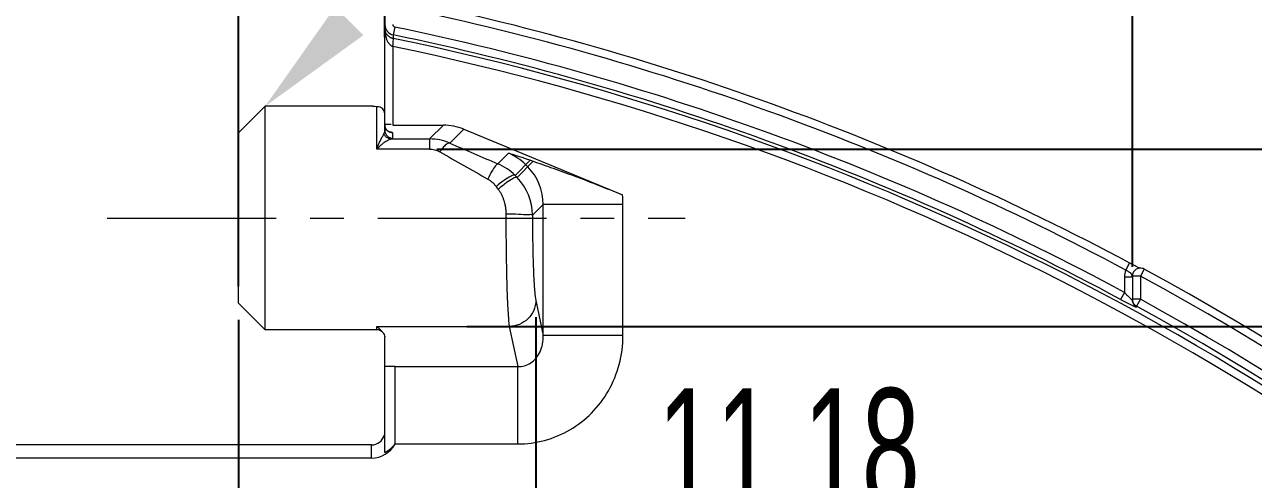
# Model space of a CAD drawing. Header units: millimetres. Extents: x 5536 to 6151, y 463 to 893.
# Drawn here: x 5746.12 to 5792.3, y 732.17 to 749.27 of the extents above; entities that cross this region are included whole.
import ezdxf

# ---------------------------------------------------------------- set-up
doc = ezdxf.new("R2010")
doc.units = ezdxf.units.MM
doc.header["$LTSCALE"] = 0.2
doc.linetypes.add('CENTER', pattern=[50.8, 31.75, -6.35, 6.35, -6.35])
doc.layers.get('0').update_dxf_attribs({"lineweight": 18})
doc.layers.add('poumianxian', color=2, linetype='Continuous', lineweight=18)
doc.layers.add('图层1', color=1, linetype='CENTER', lineweight=18)
doc.styles.add('標準', font='', dxfattribs={"width": 0.667})
doc.styles.get('標準').set_extended_font_data('pmingliu')
doc.dimstyles.new('11111111111', dxfattribs={"dimtxt": 4.5, "dimasz": 4.5, "dimexe": 1.25, "dimexo": 0.625, "dimtad": 1, "dimtoh": 1, "dimdsep": 46, "dimtxsty": '標準', "dimblk": '_CAXARROW', "dimcen": 0, "dimdle": 9, "dimclrd": 6, "dimclre": 6, "dimclrt": 2, "dimadec": 0, "dimazin": 0, "dimtfac": 0.707107, "dimtofl": 0, "dimtmove": 2, "dimatfit": 3, "dimfxl": 0, "dimfrac": 2, "dimtolj": 1, "dimarcsym": 0})
doc.dimstyles.new('222222', dxfattribs={"dimtxt": 4.5, "dimasz": 4.5, "dimexe": 1.25, "dimexo": 0.625, "dimtad": 1, "dimdsep": 46, "dimtxsty": '標準', "dimblk": '_CAXARROW', "dimcen": 0, "dimdle": 9, "dimclrd": 6, "dimclre": 6, "dimclrt": 2, "dimadec": 0, "dimazin": 0, "dimtfac": 0.707107, "dimtofl": 0, "dimtmove": 2, "dimatfit": 3, "dimfxl": 0, "dimfrac": 2, "dimtolj": 1, "dimarcsym": 0})
doc.dimstyles.new('ISO-25', dxfattribs={"dimtxt": 2.5, "dimasz": 2.5, "dimexe": 1.25, "dimexo": 0.625, "dimtad": 1, "dimdsep": 46, "dimtxsty": 'Standard', "dimblk": '_CAXARROW', "dimcen": 0, "dimdle": 5, "dimclrd": 4, "dimclre": 4, "dimclrt": 3, "dimadec": 0, "dimazin": 0, "dimtfac": 0.707107, "dimtofl": 0, "dimtmove": 2, "dimatfit": 3, "dimfxl": 0, "dimfrac": 2, "dimarcsym": 0})
doc.dimstyles.new('zhijing', dxfattribs={"dimtxt": 4.5, "dimasz": 4.5, "dimexe": 1.25, "dimexo": 0.625, "dimtad": 1, "dimtoh": 1, "dimdsep": 46, "dimtxsty": '標準', "dimblk": '_CAXARROW', "dimcen": 0, "dimdle": 9, "dimclrd": 6, "dimclre": 6, "dimclrt": 2, "dimadec": 0, "dimazin": 0, "dimtfac": 0.707107, "dimtofl": 0, "dimtmove": 2, "dimatfit": 3, "dimfxl": 0, "dimfrac": 2, "dimtolj": 1, "dimarcsym": 0})

# ---------------------------------------------------------------- blocks, each defined once
blk = doc.blocks.new('*X4')
at = {"layer": 'poumianxian'}
blk.add_hatch(color=6, dxfattribs=at).paths.add_polyline_path([(5815.182, 723.919), (5816.22, 722.836), (5812.452, 720.263)], flags=0)
at = {"layer": 'poumianxian', "color": 6, "lineweight": -2}
blk.add_line((5838.466, 745.204), (5815.701, 723.377), dxfattribs=at)
at = {"layer": 'poumianxian', "insert": (5828.219, 739.866), "char_height": 4.5, "width": 64.97647, "attachment_point": 5, "rotation": 43.7937, "style": '標準'}
blk.add_mtext('\\T1.004;%%C201.68%%P0.5', dxfattribs=at)
blk = doc.blocks.new('_CAXARROW')
blk.add_hatch(color=0).paths.add_polyline_path([(0, 0), (-1, 0.125), (-1, -0.125)], flags=0)
blk = doc.blocks.new('*X9')
at = {"layer": 'poumianxian'}
blk.add_hatch(color=6, dxfattribs=at).paths.add_polyline_path([(5739.742, 721.849), (5738.251, 721.677), (5739.512, 717.292)], flags=0)
at = {"layer": 'poumianxian', "color": 6, "lineweight": -2}
for p, q in [((5723.694, 741.911), (5736.674, 741.911)), ((5736.674, 741.911), (5738.997, 721.763))]:
    blk.add_line(p, q, dxfattribs=at)
at = {"layer": 'poumianxian', "color": 2, "insert": (5729.871, 745.07), "char_height": 4.5, "width": 39.38568, "attachment_point": 5, "style": '標準'}
blk.add_mtext('\\T1.004;2X%%C2.6', dxfattribs=at)
blk = doc.blocks.new('*X33')
at = {"layer": 'poumianxian'}
for points in [[(5749.661, 773.429), (5749.661, 771.929), (5754.161, 772.679)], [(5764.161, 773.429), (5764.161, 771.929), (5759.661, 772.679)]]:
    blk.add_hatch(color=6, dxfattribs=at).paths.add_polyline_path(points, flags=0)
at = {"layer": 'poumianxian', "color": 6, "lineweight": -2}
for p, q in [((5754.161, 745.826), (5754.161, 773.929)), ((5759.661, 748.799), (5759.661, 773.929)), ((5749.661, 772.679), (5745.161, 772.679)), ((5764.161, 772.679), (5774.758, 772.679))]:
    blk.add_line(p, q, dxfattribs=at)
at = {"layer": 'poumianxian', "color": 2, "insert": (5771.709, 775.852), "char_height": 4.5, "width": 14.53326, "attachment_point": 5, "style": '標準'}
blk.add_mtext('\\T1.004;5.5', dxfattribs=at)
blk = doc.blocks.new('*X36')
at = {"layer": 'poumianxian'}
for points in [[(5758.661, 730.941), (5758.661, 729.441), (5754.161, 730.191)], [(5760.838, 730.941), (5760.838, 729.441), (5765.338, 730.191)]]:
    blk.add_hatch(color=6, dxfattribs=at).paths.add_polyline_path(points, flags=0)
at = {"layer": 'poumianxian', "color": 6, "lineweight": -2}
for p, q in [((5754.161, 738.176), (5754.161, 728.941)), ((5765.338, 738.271), (5765.338, 728.941)), ((5758.661, 730.191), (5760.838, 730.191)), ((5765.338, 730.191), (5779.848, 730.191))]:
    blk.add_line(p, q, dxfattribs=at)
at = {"layer": 'poumianxian', "color": 2, "insert": (5774.843, 733.321), "char_height": 4.5, "width": 26.26613, "attachment_point": 5, "style": '標準'}
blk.add_mtext('\\T1.004;11.18', dxfattribs=at)
blk = doc.blocks.new('*X37')
at = {"layer": 'poumianxian'}
for points in [[(5805.644, 749.093), (5807.144, 749.093), (5806.394, 744.593)], [(5805.644, 733.426), (5807.144, 733.426), (5806.394, 737.926)]]:
    blk.add_hatch(color=6, dxfattribs=at).paths.add_polyline_path(points, flags=0)
at = {"layer": 'poumianxian', "color": 6, "lineweight": -2}
for p, q in [((5806.394, 749.093), (5806.394, 769.1)), ((5761.618, 744.593), (5807.644, 744.593)), ((5762.745, 737.926), (5807.644, 737.926)), ((5806.394, 733.426), (5806.394, 728.926))]:
    blk.add_line(p, q, dxfattribs=at)
at = {"layer": 'poumianxian', "color": 2, "insert": (5803.156, 761.347), "char_height": 4.5, "width": 42.76237, "attachment_point": 5, "rotation": 90, "style": '標準'}
blk.add_mtext('\\T1.004;6.67%%P0.1', dxfattribs=at)
blk = doc.blocks.new('*X38')
at = {"layer": 'poumianxian'}
for points in [[(5744.161, 759.1), (5744.161, 757.6), (5739.661, 758.35)], [(5749.661, 759.1), (5749.661, 757.6), (5754.161, 758.35)]]:
    blk.add_hatch(color=6, dxfattribs=at).paths.add_polyline_path(points, flags=0)
at = {"layer": 'poumianxian', "color": 6, "lineweight": -2}
for p, q in [((5739.661, 743.17), (5739.661, 759.6)), ((5754.161, 739.426), (5754.161, 759.6)), ((5749.661, 758.35), (5744.161, 758.35))]:
    blk.add_line(p, q, dxfattribs=at)
at = {"layer": 'poumianxian', "color": 2, "insert": (5747.355, 761.523), "char_height": 4.5, "width": 19.86393, "attachment_point": 5, "style": '標準'}
blk.add_mtext('\\T1.004;14.5', dxfattribs=at)
blk = doc.blocks.new('*X44')
at = {"color": 2, "char_height": 4.5, "attachment_point": 1, "style": '標準'}
for s, insert, width in [('\\T1.004;{\\H0.7x; +0.5}', (5741.524, 796.589), 23.95734), ('\\T1.004;96.19', (5732.152, 794.271), 61.44538), ('\\T1.004;{\\H0.7x;  0}', (5741.524, 791.972), 23.95734)]:
    blk.add_mtext(s, dxfattribs=dict(at, insert=insert, width=width))
blk = doc.blocks.new('*X43')
at = {"layer": 'poumianxian'}
for points in [[(5696.067, 788.628), (5696.067, 787.128), (5691.567, 787.878)], [(5783.254, 788.628), (5783.254, 787.128), (5787.754, 787.878)]]:
    blk.add_hatch(color=6, dxfattribs=at).paths.add_polyline_path(points, flags=0)
at = {"layer": 'poumianxian', "color": 6, "lineweight": -2}
for p, q in [((5691.567, 740.171), (5691.567, 789.128)), ((5787.754, 740.171), (5787.754, 789.128)), ((5783.254, 787.878), (5696.067, 787.878))]:
    blk.add_line(p, q, dxfattribs=at)
at = {"layer": 'poumianxian', "color": 2}
blk.add_blockref('*X44', (0, 0), dxfattribs=at)
blk = doc.blocks.new('*X78')
at = {"layer": 'poumianxian'}
blk.add_hatch(color=6, dxfattribs=at).paths.add_polyline_path([(5827.51, 710.522), (5828.348, 709.277), (5824.196, 707.386)], flags=0)
at = {"layer": 'poumianxian', "color": 6, "lineweight": -2}
blk.add_line((5850.063, 724.801), (5827.929, 709.899), dxfattribs=at)
at = {"layer": 'poumianxian', "color": 2, "insert": (5839.054, 721.293), "char_height": 4.5, "width": 64.97647, "attachment_point": 5, "rotation": 33.95, "style": '標準'}
blk.add_mtext('\\T1.004;%%C203.82%%P0.5', dxfattribs=at)

msp = doc.modelspace()

# ---------------------------------------------------------------- hatches: boundary and pattern name
at = {"layer": 'poumianxian'}
msp.add_hatch(color=6, dxfattribs=at).paths.add_polyline_path([(5758.857, 748.875), (5755.161, 746.201), (5757.79, 749.929)], flags=0)

# ---------------------------------------------------------------- linework, layer by layer
for p, q in [((5759.661, 749.114), (5759.661, 749.975)), ((5759.661, 745.274), (5759.661, 749.114)), ((5760.041, 749.176), (5759.98, 748.883)), ((5759.98, 748.883), (5759.98, 748.753)), ((5759.961, 748.451), (5759.961, 745.492)), ((5754.161, 745.201), (5755.161, 746.201)), ((5755.161, 737.801), (5755.161, 746.201)), ((5759.21, 746.201), (5755.161, 746.201)), ((5759.361, 744.593), (5759.361, 746.186)), ((5759.961, 745.492), (5761.861, 745.492)), ((5761.344, 744.975), (5761.861, 745.492)), ((5754.161, 738.801), (5754.161, 745.201)), ((5759.896, 744.975), (5761.344, 744.975)), ((5759.961, 745.001), (5759.961, 745.201)), ((5761.344, 744.975), (5761.344, 744.593)), ((5762.104, 744.819), (5762.626, 745.34)), ((5762.626, 745.34), (5768.598, 742.868)), ((5761.344, 744.593), (5759.361, 744.593)), ((5764.308, 744.437), (5763.911, 744.04)), ((5765.123, 744.172), (5764.555, 743.603)), ((5765.238, 744.133), (5764.63, 743.525)), ((5765.033, 743.928), (5764.956, 744.005)), ((5764.555, 743.603), (5764.63, 743.525)), ((5763.85, 743.178), (5763.925, 743.076)), ((5765.614, 742.513), (5765.21, 742.108)), ((5765.614, 737.579), (5765.614, 742.513)), ((5768.61, 742.512), (5765.614, 742.512)), ((5768.61, 737.579), (5768.61, 742.512)), ((5787.512, 740.044), (5787.652, 740.306)), ((5787.699, 740.284), (5787.653, 740.309)), ((5787.754, 740.255), (5787.699, 740.284)), ((5787.806, 740.228), (5787.754, 740.255)), ((5787.754, 739.818), (5787.754, 738.945)), ((5788.054, 739.818), (5787.756, 739.818)), ((5787.855, 740.203), (5787.806, 740.228)), ((5787.901, 740.18), (5787.855, 740.203)), ((5787.943, 740.159), (5787.901, 740.18)), ((5787.97, 740.146), (5787.943, 740.159)), ((5787.994, 740.134), (5787.97, 740.146)), ((5788.017, 740.123), (5787.994, 740.134)), ((5788.197, 740.081), (5788.054, 739.818)), ((5788.054, 739.818), (5788.054, 738.945)), ((5787.454, 739.788), (5787.454, 739.205)), ((5787.454, 739.788), (5787.748, 739.788)), ((5765.338, 738.896), (5765.614, 737.579)), ((5787.454, 739.205), (5787.312, 738.942)), ((5788.054, 738.945), (5787.759, 738.945)), ((5788.054, 738.945), (5787.914, 738.689)), ((5754.161, 738.801), (5755.161, 737.801)), ((5787.911, 738.683), (5787.911, 738.658)), ((5759.361, 737.801), (5755.161, 737.801)), ((5759.361, 737.801), (5759.361, 737.926)), ((5759.361, 737.926), (5764.339, 737.926)), ((5759.661, 733.181), (5759.661, 737.535)), ((5764.339, 737.926), (5764.655, 736.419)), ((5768.61, 737.579), (5765.614, 737.579)), ((5760.046, 733.508), (5760.046, 736.419)), ((5760.046, 736.419), (5764.655, 736.419)), ((5764.656, 733.508), (5764.656, 736.419)), ((5759.161, 733.474), (5720.161, 733.474)), ((5759.161, 732.974), (5759.161, 733.474)), ((5760.046, 733.508), (5764.656, 733.508)), ((5759.161, 732.974), (5720.161, 732.974))]:
    msp.add_line(p, q)
msp.add_lwpolyline([(5759.834, 745.233), (5759.838, 745.232), (5759.847, 745.231), (5759.85, 745.23), (5759.848, 745.231), (5759.837, 745.234), (5759.818, 745.242), (5759.794, 745.256), (5759.766, 745.276), (5759.737, 745.303), (5759.708, 745.34), (5759.685, 745.382), (5759.669, 745.429), (5759.661, 745.48), (5759.661, 745.5)])
for centre, radius, start, end in [((5739.661, 650.474), 101.551, 61.88767, 78.46888), ((5739.661, 650.474), 101.851, 61.88763, 78.46888), ((5760.91, 749.113), 1.249, 179.9741, 185.9214), ((5760.061, 749.274), 0.399, 180.006, 258.3366), ((5760.061, 749.274), 0.1, 179.9753, 258.2913), ((5739.661, 650.474), 100.785, 61.69173, 78.3337), ((5739.661, 650.474), 100.485, 61.69173, 78.3337), ((5739.661, 650.474), 100.358, 48.65438, 78.31874), ((5739.661, 650.474), 100.058, 48.65035, 78.29445), ((5744.296, 595.665), 151.273, 84.23674, 84.33985), ((5759.361, 745.901), 0.3, 360, 65.2575), ((5759.956, 745.5), 0.296, 180.059, 190.1937), ((5759.967, 745.502), 0.306, 190.155, 204.5614), ((5759.332, 745.301), 0.328, 357.3213, 0.0113), ((5759.96, 745.301), 0.3, 180.041, 270.041), ((5759.923, 744.779), 0.197, 97.8706, 101.6327), ((5761.341, 743.03), 1.945, 66.9022, 89.9334), ((5849.225, 897.013), 175.841, 240.15736, 240.8337), ((5840.587, 924.368), 195.953, 246.38941, 246.96464), ((5743.301, 678.368), 69.328, 71.65273, 72.36165), ((5763.555, 742.603), 1.982, 45.0147, 67.6949), ((5763.141, 742.212), 1.983, 44.5262, 67.1487), ((5760.704, 730.899), 13.989, 71.0865, 71.5817), ((5763.189, 742.108), 2.021, 0.0055, 44.5246), ((5763.625, 742.523), 1.989, 359.6959, 44.9453), ((5763.571, 742.512), 5.039, 0.007, 4.0588), ((5739.661, 650.474), 101.608, 285.36306, 61.55753), ((5739.661, 650.474), 101.908, 285.36306, 61.55753), ((5788.058, 739.787), 0.604, 154.8545, 179.9748), ((5739.661, 650.474), 100.842, 285.48267, 61.32151), ((5788.052, 738.945), 0.297, 180.019, 186.903), ((5788.052, 738.916), 0.297, 180.0193, 241.3978), ((5739.661, 650.474), 100.543, 285.48267, 61.32151), ((5759.361, 737.501), 0.3, 34.6459, 90), ((5759.119, 737.336), 0.593, 34.4593, 38.0454), ((5760.065, 713.336), 23.083, 90.0474, 91.0035), ((5759.161, 733.974), 0.5, 270, 345.0572), ((5759.161, 733.974), 1, 270, 332.2719)]:
    msp.add_arc(centre, radius, start, end)
for centre, major_axis, ratio, start_param, end_param in [((5759.961, 745.508), (-0.3, 0), 0.052408, 4.906466, 6.283185), ((5761.855, 743.489), (1.418, 1.418), 0.997265, 0.392014, 0.784029)]:
    msp.add_ellipse(centre, major_axis=major_axis, ratio=ratio, start_param=start_param, end_param=end_param)
for points, knots in [([(5759.661, 749.114), (5759.661, 749.095), (5759.664, 749.059), (5759.675, 749.013), (5759.685, 748.987), (5759.69, 748.977)], [0, 0, 0, 0, 18957.924692, 36373.257584, 47292.150813, 47292.150813, 47292.150813, 47292.150813]), ([(5759.667, 748.984), (5759.669, 748.965), (5759.675, 748.919), (5759.685, 748.865), (5759.694, 748.831), (5759.696, 748.823)], [0, 0, 0, 0, 16875.003885, 40077.148892, 47292.583093, 47292.583093, 47292.583093, 47292.583093]), ([(5759.69, 748.977), (5759.692, 748.972), (5759.7, 748.953), (5759.718, 748.923), (5759.744, 748.888), (5759.773, 748.858), (5759.803, 748.832), (5759.835, 748.81), (5759.867, 748.791), (5759.901, 748.776), (5759.939, 748.762), (5759.966, 748.756), (5759.98, 748.753)], [0, 0, 0, 0, 5740.386637, 22298.368684, 38092.14585, 53282.213049, 67860.276444, 81827.231995, 95209.07433, 108526.489251, 122798.098959, 138570.648425, 138570.648425, 138570.648425, 138570.648425]), ([(5759.696, 748.823), (5759.7, 748.808), (5759.71, 748.771), (5759.729, 748.717), (5759.752, 748.662), (5759.775, 748.619), (5759.791, 748.595), (5759.797, 748.586)], [0, 0, 0, 0, 13489.616915, 32113.335378, 48990.722373, 64208.129013, 73473.50965, 73473.50965, 73473.50965, 73473.50965]), ([(5759.797, 748.586), (5759.8, 748.582), (5759.811, 748.566), (5759.831, 748.54), (5759.859, 748.511), (5759.889, 748.487), (5759.923, 748.466), (5759.948, 748.456), (5759.961, 748.452)], [0, 0, 0, 0, 6173.233193, 23368.307685, 39093.80788, 54357.860234, 70029.410014, 86214.553902, 86214.553902, 86214.553902, 86214.553902]), ([(5759.961, 748.451), (5759.966, 748.499), (5759.978, 748.588), (5759.98, 748.678), (5759.993, 748.743), (5759.98, 748.753)], [0, 0, 0, 0, 22775.610975, 39853.505439, 47295.78843, 47295.78843, 47295.78843, 47295.78843]), ([(5759.961, 745.201), (5759.909, 745.201), (5759.804, 745.228), (5759.72, 745.312), (5759.692, 745.366), (5759.688, 745.375)], [0, 0, 0, 0, 21728.087626, 43443.283888, 47303.985801, 47303.985801, 47303.985801, 47303.985801]), ([(5759.361, 744.593), (5759.379, 744.64), (5759.413, 744.725), (5759.464, 744.841), (5759.508, 744.937), (5759.546, 745.015), (5759.579, 745.077), (5759.605, 745.127), (5759.621, 745.155), (5759.628, 745.168)], [0, 0, 0, 0, 23572.261593, 43301.201718, 59697.567508, 73218.842649, 84185.272125, 92884.133803, 99673.64235, 99673.64235, 99673.64235, 99673.64235]), ([(5759.361, 744.593), (5759.397, 744.632), (5759.466, 744.701), (5759.567, 744.789), (5759.655, 744.857), (5759.732, 744.908), (5759.796, 744.942), (5759.845, 744.963), (5759.873, 744.971), (5759.883, 744.973)], [0, 0, 0, 0, 24284.240409, 44651.915376, 61539.735462, 75369.62087, 86449.414955, 95078.012578, 99676.391535, 99676.391535, 99676.391535, 99676.391535]), ([(5759.628, 745.168), (5759.632, 745.175), (5759.64, 745.191), (5759.649, 745.215), (5759.656, 745.242), (5759.659, 745.266), (5759.66, 745.28), (5759.66, 745.285)], [0, 0, 0, 0, 15088.122086, 30788.814251, 47219.19565, 64492.352643, 73490.204098, 73490.204098, 73490.204098, 73490.204098]), ([(5759.896, 744.975), (5759.858, 744.975), (5759.78, 744.993), (5759.684, 745.063), (5759.642, 745.131), (5759.628, 745.168)], [0, 0, 0, 0, 15528.195447, 31296.976927, 47304.666956, 47304.666956, 47304.666956, 47304.666956]), ([(5759.961, 745.201), (5759.961, 745.209), (5759.935, 745.219), (5759.911, 745.224), (5759.884, 745.229), (5759.86, 745.233), (5759.842, 745.235), (5759.833, 745.236), (5759.833, 745.236)], [0, 0, 0, 0, 16700.493792, 38878.21069, 52962.537764, 68768.551693, 85913.559929, 86236.352997, 86236.352997, 86236.352997, 86236.352997]), ([(5759.896, 744.975), (5759.903, 744.976), (5759.917, 744.979), (5759.938, 744.985), (5759.961, 744.991), (5759.961, 745.001)], [0, 0, 0, 0, 15043.978428, 27443.648396, 47306.836715, 47306.836715, 47306.836715, 47306.836715]), ([(5761.344, 744.593), (5761.408, 744.593), (5761.541, 744.575), (5761.664, 744.523), (5761.723, 744.489)], [0, 0, 0, 0, 16521.023939, 33872.41215, 33872.41215, 33872.41215, 33872.41215]), ([(5762.104, 744.819), (5762.069, 744.825), (5761.973, 744.784), (5761.851, 744.665), (5761.767, 744.555), (5761.723, 744.49)], [0, 0, 0, 0, 9945.930779, 25756.096296, 47324.008305, 47324.008305, 47324.008305, 47324.008305]), ([(5763.911, 744.04), (5763.873, 744.038), (5763.79, 743.925), (5763.668, 743.747), (5763.579, 743.569), (5763.529, 743.467)], [0, 0, 0, 0, 7856.884722, 24307.504754, 47341.905184, 47341.905184, 47341.905184, 47341.905184]), ([(5765.238, 744.133), (5765.456, 744.059), (5765.94, 743.892), (5766.733, 743.604), (5767.636, 743.259), (5768.271, 743.003), (5768.598, 742.868)], [0, 0, 0, 0, 11568.034277, 25705.951906, 42377.994358, 60121.90328, 60121.90328, 60121.90328, 60121.90328]), ([(5764.555, 743.603), (5764.51, 743.625), (5764.351, 743.556), (5764.129, 743.416), (5763.948, 743.266), (5763.85, 743.178)], [0, 0, 0, 0, 8468.585098, 25005.152748, 47347.365525, 47347.365525, 47347.365525, 47347.365525]), ([(5764.63, 743.525), (5764.585, 743.545), (5764.429, 743.466), (5764.207, 743.322), (5764.024, 743.166), (5763.925, 743.076)], [0, 0, 0, 0, 8281.923735, 24889.497701, 47348.27715, 47348.27715, 47348.27715, 47348.27715]), ([(5763.529, 743.467), (5763.562, 743.449), (5763.624, 743.409), (5763.708, 743.339), (5763.784, 743.262), (5763.828, 743.207), (5763.85, 743.178)], [0, 0, 0, 0, 15657.555785, 30593.196843, 45254.19751, 60097.829361, 60097.829361, 60097.829361, 60097.829361]), ([(5763.925, 743.076), (5763.947, 743.046), (5763.99, 742.983), (5764.046, 742.882), (5764.094, 742.774), (5764.136, 742.659), (5764.169, 742.538), (5764.193, 742.411), (5764.208, 742.279), (5764.212, 742.188), (5764.212, 742.142)], [0, 0, 0, 0, 12727.95548, 25800.391825, 39237.982154, 53053.76518, 67250.962108, 81811.056951, 96800.325733, 112527.560384, 112527.560384, 112527.560384, 112527.560384]), ([(5765.21, 742.108), (5765.168, 742.136), (5764.981, 742.11), (5764.661, 742.149), (5764.373, 742.142), (5764.212, 742.142)], [0, 0, 0, 0, 7173.884634, 24389.878781, 47356.548384, 47356.548384, 47356.548384, 47356.548384]), ([(5764.212, 742.142), (5764.211, 741.764), (5764.214, 741.033), (5764.23, 739.999), (5764.255, 739.112), (5764.289, 738.438), (5764.316, 738.066), (5764.339, 737.926)], [0, 0, 0, 0, 19759.508016, 38231.898771, 54080.878057, 66154.746427, 73560.249195, 73560.249195, 73560.249195, 73560.249195]), ([(5765.21, 742.108), (5765.21, 741.821), (5765.213, 741.264), (5765.229, 740.476), (5765.253, 739.799), (5765.287, 739.285), (5765.315, 739.002), (5765.338, 738.896)], [0, 0, 0, 0, 19737.968352, 38221.051012, 54078.861949, 66159.294245, 73575.48079, 73575.48079, 73575.48079, 73575.48079]), ([(5787.747, 739.788), (5787.746, 739.802), (5787.744, 739.826), (5787.74, 739.857), (5787.733, 739.881), (5787.719, 739.901), (5787.701, 739.92), (5787.676, 739.94), (5787.645, 739.961), (5787.607, 739.986), (5787.562, 740.014), (5787.529, 740.034), (5787.512, 740.044)], [0, 0, 0, 0, 15957.433464, 26912.738058, 35704.537821, 44228.393372, 53856.01045, 65400.259199, 79447.251859, 96393.095786, 116408.540044, 139371.440535, 139371.440535, 139371.440535, 139371.440535]), ([(5788.035, 740.116), (5788.022, 740.115), (5787.942, 740.106), (5787.823, 740.035), (5787.773, 739.929), (5787.762, 739.884)], [0, 0, 0, 0, 4822.058083, 30234.381444, 47561.863767, 47561.863767, 47561.863767, 47561.863767]), ([(5765.338, 738.896), (5765.336, 738.77), (5765.281, 738.516), (5765.057, 738.195), (5764.727, 737.98), (5764.468, 737.927), (5764.339, 737.926)], [0, 0, 0, 0, 14809.630666, 29787.120273, 44927.251987, 60132.338135, 60132.338135, 60132.338135, 60132.338135]), ([(5787.312, 738.942), (5787.33, 738.932), (5787.363, 738.914), (5787.412, 738.888), (5787.46, 738.863), (5787.507, 738.839), (5787.554, 738.814), (5787.603, 738.789), (5787.654, 738.763), (5787.707, 738.737), (5787.76, 738.712), (5787.815, 738.684), (5787.853, 738.673), (5787.91, 738.636), (5787.911, 738.653)], [0, 0, 0, 0, 14601.430918, 28357.722171, 41608.512743, 54688.74674, 67902.439066, 81508.261452, 95707.471259, 110542.634859, 125686.36514, 140307.090748, 153122.940254, 165708.707667, 165708.707667, 165708.707667, 165708.707667]), ([(5787.754, 738.915), (5787.754, 738.908), (5787.728, 738.93), (5787.714, 738.942), (5787.689, 738.965), (5787.665, 738.987), (5787.64, 739.012), (5787.617, 739.035), (5787.594, 739.059), (5787.571, 739.082), (5787.549, 739.105), (5787.527, 739.128), (5787.504, 739.153), (5787.48, 739.178), (5787.463, 739.196), (5787.454, 739.205)], [0, 0, 0, 0, 9652.204989, 21115.67765, 34839.662746, 49535.946116, 64301.719607, 78730.433362, 92758.480091, 106480.110098, 120081.734431, 133817.956176, 148009.248199, 163021.116597, 179225.396073, 179225.396073, 179225.396073, 179225.396073]), ([(5787.911, 738.683), (5787.879, 738.7), (5787.823, 738.745), (5787.773, 738.828), (5787.759, 738.886), (5787.757, 738.91)], [0, 0, 0, 0, 17836.678675, 35662.368732, 47565.043221, 47565.043221, 47565.043221, 47565.043221]), ([(5759.361, 737.926), (5759.41, 737.881), (5759.488, 737.81), (5759.561, 737.733), (5759.586, 737.702)], [0, 0, 0, 0, 21267.384378, 33876.513145, 33876.513145, 33876.513145, 33876.513145]), ([(5759.608, 737.672), (5759.61, 737.667), (5759.63, 737.638), (5759.647, 737.606), (5759.655, 737.576)], [0, 0, 0, 0, 4888.090935, 33878.174134, 33878.174134, 33878.174134, 33878.174134]), ([(5764.655, 736.419), (5764.74, 736.416), (5764.913, 736.436), (5765.153, 736.547), (5765.357, 736.731), (5765.51, 736.976), (5765.602, 737.265), (5765.618, 737.473), (5765.614, 737.579)], [0, 0, 0, 0, 13090.164152, 26282.377111, 40039.144843, 54639.356926, 70139.660226, 86370.236039, 86370.236039, 86370.236039, 86370.236039]), ([(5764.656, 733.508), (5764.995, 733.509), (5765.679, 733.599), (5766.636, 733.999), (5767.466, 734.642), (5768.108, 735.492), (5768.517, 736.493), (5768.61, 737.216), (5768.61, 737.579)], [0, 0, 0, 0, 13990.776252, 28055.866703, 42288.614042, 56748.131968, 71462.506156, 86397.023215, 86397.023215, 86397.023215, 86397.023215]), ([(5759.661, 733.181), (5759.745, 733.228), (5759.881, 733.332), (5759.997, 733.455), (5760.046, 733.508)], [0, 0, 0, 0, 19340.513533, 33889.989121, 33889.989121, 33889.989121, 33889.989121])]:
    msp.add_open_spline(points, degree=3, knots=knots)
for points in [[(5787.747, 739.788), (5787.747, 739.815), (5787.752, 739.842), (5787.759, 739.868)], [(5787.762, 739.884), (5787.757, 739.862), (5787.754, 739.84), (5787.754, 739.818)], [(5788.197, 740.081), (5788.149, 740.108), (5788.09, 740.12), (5788.035, 740.116)], [(5759.655, 737.576), (5759.659, 737.563), (5759.661, 737.549), (5759.661, 737.535)]]:
    msp.add_open_spline(points, degree=3)
at = {"layer": '图层1'}
msp.add_line((5749.233, 742.001), (5770.947, 742.001), dxfattribs=at)

# ---------------------------------------------------------------- dimensions: what is measured, and where the dimension line sits
at = {"layer": 'poumianxian'}
dim = msp.add_linear_dim(base=(5691.567, 787.878), p1=(5787.754, 739.546), p2=(5691.567, 739.546), text='\\A1;96.19{\\H1.4x;{\\H0.5x;\\S +0.5^   0;}}', dimstyle='11111111111', override={"dimsah": 1, "dimtfill": 1}, dxfattribs=at)
dim.commit()
dim.dimension.update_dxf_attribs({"geometry": '*X43', "text_midpoint": (5739.832, 787.878)})
dim = msp.add_linear_dim(base=(5806.394, 744.593), p1=(5762.12, 737.926), p2=(5760.993, 744.593), angle=90, text='6.67%%P0.1', dimstyle='222222', override={"dimsah": 1, "dimtfill": 1}, dxfattribs=at)
dim.commit()
dim.dimension.update_dxf_attribs({"geometry": '*X37', "text_midpoint": (5806.394, 761.347)})
for base, p1, p2, dimstyle, picture, middle in [((5759.661, 772.679), (5754.161, 745.201), (5759.661, 748.174), '11111111111', '*X33', (5771.709, 772.679)), ((5739.661, 758.35), (5754.161, 738.801), (5739.661, 742.545), '222222', '*X38', (5747.355, 758.35)), ((5765.338, 730.191), (5754.161, 738.801), (5765.338, 738.896), '11111111111', '*X36', (5774.843, 730.191))]:
    dim = msp.add_linear_dim(base=base, p1=p1, p2=p2, dimstyle=dimstyle, override={"dimsah": 1, "dimtfill": 1, "dimtzin": 8}, dxfattribs=at)
    dim.commit()
    dim.dimension.update_dxf_attribs({"geometry": picture, "text_midpoint": middle})
for p1, p2, text, dimstyle, override, picture, middle in [((5666.869, 580.684), (5812.452, 720.263), '%%C201.68%%P0.5', 'ISO-25', {"dimtxt": 4.5, "dimasz": 4.5, "dimpost": '%%C<>', "dimtxsty": '標準', "dimsah": 1, "dimclrd": 6, "dimclre": 6, "dimclrt": 256, "dimtfill": 1, "dimtolj": 1}, '*X4', (5830.46, 737.528)), ((5739.81, 714.71), (5739.512, 717.292), '2X%%C2.6', 'zhijing', {"dimpost": '%%C<>', "dimsah": 1, "dimtfill": 1}, '*X9', (5729.871, 741.911)), ((5655.125, 593.561), (5824.196, 707.386), '%%C203.82%%P0.5', '222222', {"dimpost": '%%C<>', "dimsah": 1, "dimtfill": 1}, '*X78', (5839.054, 721.293))]:
    dim = msp.add_diameter_dim_2p(p1=p1, p2=p2, text=text, dimstyle=dimstyle, override=override, dxfattribs=at)
    dim.commit()
    dim.dimension.update_dxf_attribs({"geometry": picture, "text_midpoint": middle, "dimtype": 163})

doc.saveas('drawing.dxf')
